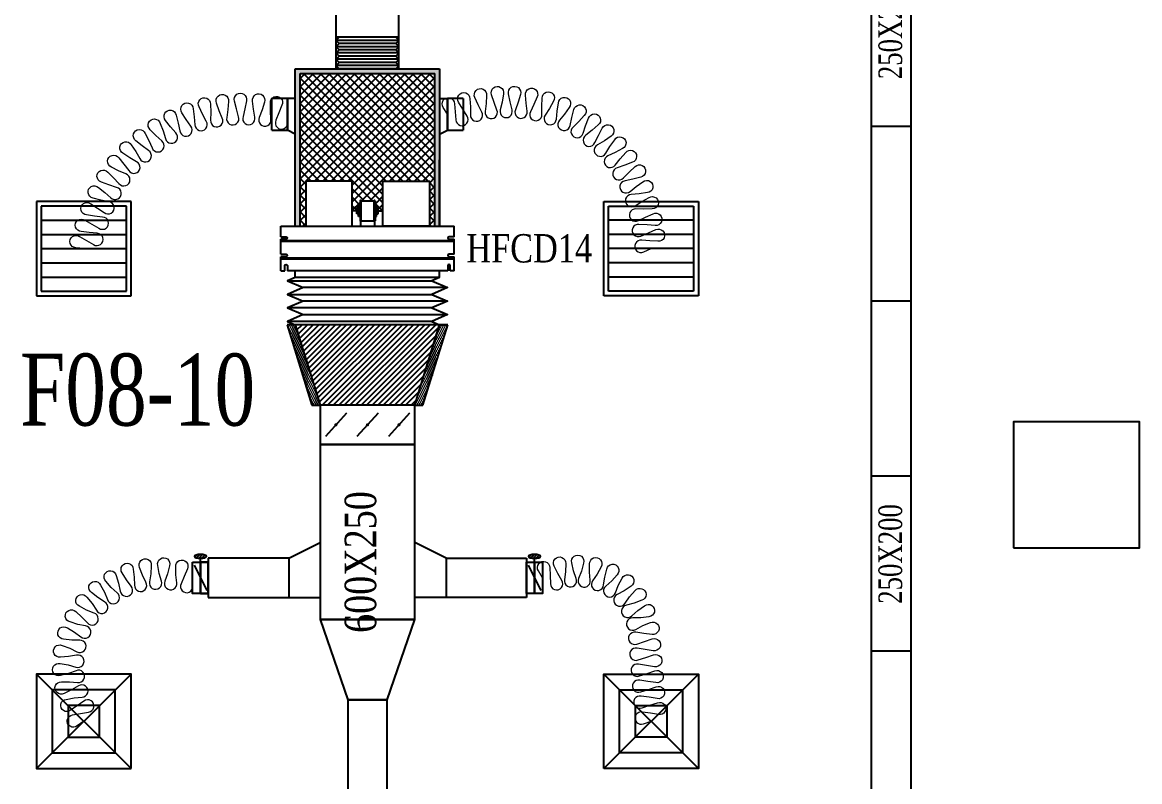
# Model space of a CAD drawing. Header units: metres. Extents: x 352651 to 1421851, y -87441 to -24441.
# Drawn here: x 1015392 to 1022482, y -66743 to -61923 of the extents above; entities that cross this region are included whole.
import ezdxf
from ezdxf.enums import TextEntityAlignment as Align

# ---------------------------------------------------------------- set-up
doc = ezdxf.new("R2010")
doc.units = ezdxf.units.M
doc.header["$LTSCALE"] = 300
doc.header["$MEASUREMENT"] = 0
for name, color, linetype in [('bat noi mem', 4, 'CONTINUOUS'), ('CUAGIO', 2, 'CONTINUOUS'), ('KT', 1, 'CONTINUOUS'), ('thiet bi', 11, 'CONTINUOUS'), ('vach', 6, 'CONTINUOUS')]:
    doc.layers.add(name, color=color, linetype=linetype)
doc.layers.add('noi mem', color=5, linetype='BATTING', lineweight=0)
doc.styles.add('PHU', font='vntimeh.shx', dxfattribs={"width": 0.8})
doc.styles.add('ROMANS', font='romans.shx', dxfattribs={"width": 0.75, "bigfont": 'romancvn.shx'})
doc.linetypes.add('BATTING', pattern='A,0.0001,-0.1,[134,ltypeshp.shx,S=0.1,R=0,X=-0.1,Y=0],-0.2,[134,ltypeshp.shx,S=0.1,R=180,X=0.1,Y=0],-0.1', length=0.4001)
pattern_1 = [(180, (1573250.981, -6395.555), (-6.25, 12.5), [0, -12.5])]

# ---------------------------------------------------------------- blocks, each defined once
blk = doc.blocks.new('cot1')
at = {"layer": 'vach'}
blk.add_lwpolyline([(-400, -400), (400, -400), (400, 400), (-400, 400)], close=True, dxfattribs=at)
blk = doc.blocks.new('SAD')
at = {"layer": 'CUAGIO', "color": 8}
for p, q in [((-300, -300), (300, 300)), ((300, -300), (-300, 300))]:
    blk.add_line(p, q, dxfattribs=at)
at = {"layer": 'CUAGIO'}
blk.add_lwpolyline([(300, -300), (300, 300), (-300, 300), (-300, -300)], close=True, dxfattribs=at)
at = {"layer": 'CUAGIO', "color": 8}
for points in [[(200, -200), (200, 200), (-200, 200), (-200, -200)], [(100, -100), (100, 100), (-100, 100), (-100, -100)]]:
    blk.add_lwpolyline(points, close=True, dxfattribs=at)
blk = doc.blocks.new('SAG')
at = {"layer": 'CUAGIO'}
for p, q in [((-300, 300), (-300, -300)), ((300, 300), (-300, 300)), ((300, -300), (300, 300)), ((-300, -300), (300, -300))]:
    blk.add_line(p, q, dxfattribs=at)
at = {"layer": 'CUAGIO', "color": 8}
for p, q in [((-270, 270), (-270, -270)), ((270, 270), (-270, 270)), ((-180, -270), (-180, 270)), ((-90, -270), (-90, 270)), ((0, -270), (0, 270)), ((90, -270), (90, 270)), ((180, -270), (180, 270)), ((270, -270), (270, 270)), ((-270, -270), (270, -270))]:
    blk.add_line(p, q, dxfattribs=at)
blk = doc.blocks.new('1-van gio D200')
at = {"layer": 'CUAGIO'}
h = blk.add_hatch(dxfattribs=at)
h.set_pattern_fill('ANSI31', color=256, scale=100, style=0)
edge = h.paths.add_edge_path()
edge.add_ellipse((486127, -58494), major_axis=(-38.1, 0), ratio=0.310482, start_angle=0, end_angle=360, ccw=False)
for p, q in [((486167, -58437.3), (486087.1, -58277.5)), ((486127, -58257.4), (486127, -58494))]:
    blk.add_line(p, q, dxfattribs=at)
at = {"layer": 'CUAGIO', "const_width": 3}
for points in [[(486127, -58457.4), (486177, -58457.4), (486177, -58257.4), (486077, -58257.4), (486077, -58457.4), (486127, -58457.4)], [(486167, -58437.3), (486087.1, -58277.5)], [(486127, -58257.4), (486127, -58494)]]:
    blk.add_lwpolyline(points, dxfattribs=at)
at = {"layer": 'CUAGIO'}
blk.add_lwpolyline([(486177, -58457.4), (486077, -58457.4), (486077, -58257.4), (486177, -58257.4)], close=True, dxfattribs=at)
at = {"layer": 'CUAGIO', "const_width": 5.35}
blk.add_lwpolyline([(486130.7, -58357.4, -1), (486123.3, -58357.4, -1)], format="xyb", close=True, dxfattribs=at)
at = {"layer": 'CUAGIO', "extrusion": (0, 0, -1)}
blk.add_ellipse((486127, -58494), major_axis=(-38.1, 0), ratio=0.310482, start_param=-1.570796, end_param=4.712389, dxfattribs=at)

msp = doc.modelspace()

# ---------------------------------------------------------------- hatches: boundary and pattern name
at = {"layer": 'CUAGIO'}
h = msp.add_hatch(dxfattribs=at)
h.set_pattern_fill('DOTS', color=2, scale=200, style=0)
h.set_pattern_definition([(0, (419045.327, -32680.138), (6.25, 12.5), [0, -12.5])])
h.paths.add_polyline_path([(1018010.2, -62247.6), (1018010.2, -63217.6), (1018040.2, -63217.6), (1018040.2, -62217.6), (1017124.2, -62217.6), (1017124.2, -63217.6), (1017154.2, -63217.6), (1017154.2, -62247.6)])
at = {"layer": 'CUAGIO', "ltscale": 1.5}
h = msp.add_hatch(dxfattribs=at)
h.set_pattern_fill('ANSI37', color=9, scale=300, style=0)
h.set_pattern_definition([(45, (466460.286, -2617.093), (-26.5165043, 26.5165043), []), (135, (466460.286, -2617.093), (-26.5165043, -26.5165043), [])])
h.paths.add_polyline_path([(1017485.4, -62931.6), (1017485.4, -63119), (1017514.8, -63119), (1017514.8, -63098.8), (1017525.3, -63098.8), (1017525.3, -63083.1), (1017535.2, -63083.1), (1017535.2, -63058.1, -1), (1017541.7, -63056), (1017624.1, -63056, -1), (1017630.5, -63058.1), (1017630.5, -63083.1), (1017640.4, -63083.1), (1017640.4, -63098.8), (1017651, -63098.8), (1017651, -63119), (1017680.4, -63119), (1017680.4, -62931.6), (1017975.4, -62931.6), (1017975.4, -63217.6), (1018010.2, -63217.6), (1018010.2, -62247.6), (1017154.2, -62247.6), (1017154.2, -63217.6), (1017190.4, -63217.6), (1017190.4, -62931.6)])
at = {"layer": 'CUAGIO'}
h = msp.add_hatch(dxfattribs=at)
h.set_pattern_fill('DOTS', color=2, scale=200, angle=180, style=0)
h.set_pattern_definition(pattern_1)
h.paths.add_polyline_path([(1017282.2, -64352.6), (1017229.8, -64352.6), (1017071.8, -63842.6), (1017124.2, -63842.6)])
h = msp.add_hatch(dxfattribs=at)
h.set_pattern_fill('ANSI31', color=256, scale=200, style=0)
h.set_pattern_definition([(45, (174941.92, -87768.71), (-17.6776695, 17.6776695), [])])
h.paths.add_polyline_path([(1017124.2, -63842.6), (1017282.2, -64352.6), (1017882.2, -64352.6), (1018040.2, -63842.6)])
h = msp.add_hatch(dxfattribs=at)
h.set_pattern_fill('DOTS', color=2, scale=200, angle=180, style=0)
h.set_pattern_definition(pattern_1)
h.paths.add_polyline_path([(1017934.5, -64352.6), (1017882.2, -64352.6), (1018040.2, -63842.6), (1018092.5, -63842.6)])

# ---------------------------------------------------------------- linework, layer by layer
at = {"layer": 'bat noi mem'}
for p, q in [((1017782.2, -62017.6), (1017382.2, -62017.6)), ((1017402.2, -62017.6), (1017382.2, -62037.6)), ((1017762.2, -62017.6), (1017782.2, -62037.6)), ((1017782.2, -62037.6), (1017382.2, -62037.6)), ((1017382.2, -62037.6), (1017402.2, -62057.6)), ((1017402.2, -62057.6), (1017382.2, -62077.6)), ((1017782.2, -62077.6), (1017382.2, -62077.6)), ((1017382.2, -62077.6), (1017402.2, -62097.6)), ((1017402.2, -62097.6), (1017382.2, -62117.6)), ((1017762.2, -62057.6), (1017402.2, -62057.6)), ((1017762.2, -62097.6), (1017402.2, -62097.6)), ((1017782.2, -62037.6), (1017762.2, -62057.6)), ((1017762.2, -62057.6), (1017782.2, -62077.6)), ((1017782.2, -62077.6), (1017762.2, -62097.6)), ((1017762.2, -62097.6), (1017782.2, -62117.6)), ((1017782.2, -62117.6), (1017382.2, -62117.6)), ((1017382.2, -62117.6), (1017402.2, -62137.6)), ((1017402.2, -62137.6), (1017382.2, -62157.6)), ((1017782.2, -62157.6), (1017382.2, -62157.6)), ((1017382.2, -62157.6), (1017402.2, -62177.6)), ((1017402.2, -62177.6), (1017382.2, -62197.6)), ((1017762.2, -62137.6), (1017402.2, -62137.6)), ((1017762.2, -62177.6), (1017402.2, -62177.6)), ((1017782.2, -62117.6), (1017762.2, -62137.6)), ((1017762.2, -62137.6), (1017782.2, -62157.6)), ((1017782.2, -62157.6), (1017762.2, -62177.6)), ((1017762.2, -62177.6), (1017782.2, -62197.6)), ((1017782.2, -62197.6), (1017382.2, -62197.6)), ((1017382.2, -62197.6), (1017402.2, -62217.6)), ((1017762.2, -62217.6), (1017402.2, -62217.6)), ((1017782.2, -62197.6), (1017762.2, -62217.6)), ((1017074.2, -63564), (1017990.2, -63564)), ((1017074.2, -63649.7), (1017990.2, -63649.7)), ((1018090.2, -63606.9), (1017174.2, -63606.9)), ((1017990.2, -63735.4), (1017074.2, -63735.4)), ((1018090.2, -63692.6), (1017174.2, -63692.6)), ((1017174.2, -63778.3), (1018090.2, -63778.3)), ((1017990.2, -63821.2), (1017074.2, -63821.2)), ((1018040.2, -63842.6), (1017124.2, -63842.6))]:
    msp.add_line(p, q, dxfattribs=at)
for points in [[(1017124.2, -63542.6), (1017074.2, -63564), (1017174.2, -63606.9), (1017074.2, -63649.7), (1017174.2, -63692.6), (1017074.2, -63735.4), (1017174.2, -63778.3), (1017074.2, -63821.2), (1017124.2, -63842.6)], [(1018040.2, -63542.6), (1017990.2, -63564), (1018090.2, -63606.9), (1017990.2, -63649.7), (1018090.2, -63692.6), (1017990.2, -63735.4), (1018090.2, -63778.3), (1017990.2, -63821.2), (1018040.2, -63842.6)]]:
    msp.add_lwpolyline(points, dxfattribs=at)
at = {"layer": 'CUAGIO'}
for p, q in [((1017382.2, -59997.6), (1017382.2, -62217.6)), ((1017782.2, -62217.6), (1017782.2, -59997.6)), ((1020779.4, -60364), (1020779.4, -68134)), ((1021029.4, -60344.1), (1021029.4, -68998.8)), ((1017154.2, -63217.6), (1017154.2, -62247.6)), ((1018010.2, -63217.6), (1018010.2, -62247.6)), ((1016974.5, -62606.9), (1016974.5, -62406.9)), ((1017074.2, -62406.9), (1016974.5, -62406.9)), ((1017074.2, -62606.9), (1017074.2, -62406.9)), ((1017074.2, -62406.9), (1017074.2, -62606.9)), ((1017074.2, -62406.9), (1017074.2, -62606.9)), ((1018090.2, -62406.9), (1018090.2, -62606.9)), ((1018090.2, -62606.9), (1018090.2, -62406.9)), ((1018189.9, -62406.9), (1018189.9, -62606.9)), ((1021029.4, -62584), (1020779.4, -62584)), ((1018090.2, -62606.9), (1018189.9, -62606.9)), ((1018040.2, -63217.6), (1018040.2, -62796.2)), ((1021029.4, -63694), (1020779.4, -63694)), ((1017449.1, -64403.3), (1017315.2, -64551.9)), ((1017649.1, -64403.3), (1017515.2, -64551.9)), ((1017849.1, -64403.3), (1017715.2, -64551.9)), ((1017882.2, -64602.6), (1017282.2, -64602.6)), ((1021029.4, -64804), (1020779.4, -64804)), ((1017082.2, -65324.5), (1017282.2, -65224.5)), ((1018082.2, -65324.5), (1017882.2, -65224.5)), ((1017082.2, -65324.5), (1016572.2, -65324.5)), ((1016572.2, -65324.5), (1016572.2, -65574.5)), ((1017082.2, -65324.5), (1017082.2, -65574.5)), ((1018082.2, -65324.5), (1018592.2, -65324.5)), ((1018082.2, -65324.5), (1018082.2, -65574.5)), ((1018592.2, -65324.5), (1018592.2, -65574.5)), ((1016572.2, -65574.5), (1017282.2, -65574.5)), ((1018592.2, -65574.5), (1017882.2, -65574.5)), ((1021029.4, -65914), (1020779.4, -65914))]:
    msp.add_line(p, q, dxfattribs=at)
at = {"layer": 'CUAGIO', "color": 2}
for p, q in [((1017124.2, -63217.6), (1017124.2, -62217.6)), ((1017124.2, -62217.6), (1018040.2, -62217.6)), ((1017154.2, -62247.6), (1018010.2, -62247.6)), ((1018040.2, -62217.6), (1018040.2, -63217.6)), ((1018092.5, -63842.6), (1017071.8, -63842.6)), ((1018040.2, -63842.6), (1018092.5, -63842.6)), ((1017229.8, -64352.6), (1017282.2, -64352.6)), ((1017866.7, -64352.6), (1017297.7, -64352.6)), ((1017882.2, -64352.6), (1017934.5, -64352.6))]:
    msp.add_line(p, q, dxfattribs=at)
at = {"layer": 'CUAGIO'}
for points in [[(1017124.2, -62406.9), (1017074.2, -62406.9)], [(1018040.2, -62406.9), (1018090.2, -62406.9)], [(1018189.9, -62406.9), (1018090.2, -62406.9)], [(1016974.5, -62606.9), (1017074.2, -62606.9)], [(1017124.2, -62632.1), (1017074.2, -62606.9)], [(1018040.2, -62632.1), (1018090.2, -62606.9)], [(1017071.8, -63842.6), (1017229.8, -64352.6)], [(1017882.2, -64352.6), (1018040.2, -63842.6), (1017124.2, -63842.6), (1017282.2, -64352.6)], [(1017934.5, -64352.6), (1018092.5, -63842.6)]]:
    msp.add_lwpolyline(points, dxfattribs=at)
for points in [[(1017282.2, -64602.6), (1017882.2, -64602.6), (1017882.2, -64352.6), (1017282.2, -64352.6)], [(1016572.2, -65349.5), (1016522.2, -65349.5), (1016522.2, -65549.5), (1016572.2, -65549.5)], [(1018592.2, -65349.5), (1018642.2, -65349.5), (1018642.2, -65549.5), (1018592.2, -65549.5)], [(1017882.2, -65712.6), (1017282.2, -65712.6), (1017457.2, -66222.6), (1017707.2, -66222.6)], [(1017457.2, -66222.6), (1017457.2, -67332.6), (1017707.2, -67332.6), (1017707.2, -66222.6)]]:
    msp.add_lwpolyline(points, close=True, dxfattribs=at)
at = {"layer": 'CUAGIO', "const_width": 10}
for points in [[(1017377.2, -64477.6, -1), (1017387.2, -64477.6, -1)], [(1017577.2, -64477.6, -1), (1017587.2, -64477.6, -1)], [(1017777.2, -64477.6, -1), (1017787.2, -64477.6, -1)]]:
    msp.add_lwpolyline(points, format="xyb", close=True, dxfattribs=at)
at = {"layer": 'CUAGIO', "color": 2}
msp.add_lwpolyline([(1017282.2, -65712.6), (1017882.2, -65712.6), (1017882.2, -64602.6), (1017282.2, -64602.6)], close=True, dxfattribs=at)
at = {"layer": 'noi mem', "linetype": 'ByBlock', "ltscale": 1.5}
for points in [[(1015782.1, -63359.6), (1015731.5, -63353.5, -1.333333), (1015755.1, -63282.4), (1015799.3, -63307.9), (1015843.5, -63333.4, 1.333333), (1015867.2, -63262.3), (1015816.5, -63256.2), (1015765.9, -63250.2, -1.333333), (1015789.6, -63179), (1015833.8, -63204.5), (1015878, -63230.1, 1.333333), (1015901.6, -63158.9), (1015851, -63152.9), (1015800.1, -63145.3, -1.333333), (1015825.8, -63074.8), (1015869.6, -63101.7), (1015911.2, -63130.6, 1.333333), (1015940.6, -63061.7), (1015891, -63051.6), (1015841.2, -63038.5, -1.333333), (1015874.4, -62971.3), (1015915.1, -63002.8), (1015953.3, -63036.1, 1.333333), (1015990.1, -62970.8), (1015941.8, -62955.3), (1015893.8, -62936.9, -1.333333), (1015934.1, -62873.7), (1015971.1, -62909.4), (1016005.4, -62946.7, 1.333333), (1016049.1, -62885.8), (1016002.8, -62865.2), (1015957.1, -62841.6, -1.333333), (1016004.1, -62783.2), (1016037, -62822.8), (1016067, -62863.6, 1.333333), (1016117.1, -62807.8), (1016073.4, -62782.3), (1016030.5, -62753.8, -1.333333), (1016083.6, -62700.9), (1016111.9, -62743.8), (1016137.3, -62787.6, 1.333333), (1016193.2, -62737.7), (1016152.5, -62707.5), (1016113, -62674.6, -1.333333), (1016171.6, -62627.7), (1016195, -62673.5), (1016215.5, -62719.9, 1.333333), (1016276.6, -62676.3), (1016239.4, -62641.9), (1016203.7, -62604.8, -1.333333), (1016267, -62564.7), (1016285.4, -62612.7), (1016300.6, -62661, 1.333333), (1016366.1, -62624.4), (1016332.9, -62586.1), (1016301.5, -62545.4, -1.333333), (1016368.8, -62512.4), (1016381.8, -62562.1), (1016391.7, -62611.8, 1.333333), (1016460.7, -62582.6), (1016431.9, -62540.9), (1016405.1, -62497, -1.333333), (1016475.7, -62471.5), (1016483.1, -62522.4), (1016487.5, -62572.9, 1.333333), (1016559.4, -62551.3), (1016535.3, -62506.7), (1016513.5, -62460.2, -1.333333), (1016586.4, -62442.6), (1016588.2, -62494), (1016587.1, -62544.6, 1.333333), (1016660.9, -62531), (1016641.8, -62484.1), (1016625.2, -62435.4, -1.333333), (1016699.6, -62425.9), (1016695.8, -62477.2), (1016689.1, -62527.4, 1.333333), (1016763.9, -62522), (1016750.1, -62473.2), (1016738.9, -62423, -1.333333), (1016813.9, -62421.7), (1016804.5, -62472.2), (1016792.4, -62521.5, 1.333333), (1016867.4, -62524.2), (1016859, -62474.2), (1016853.3, -62423.1, -1.333333), (1016928, -62430), (1016913.2, -62479.2), (1016895.8, -62526.8, 1.333333), (1016970, -62537.8), (1016967.1, -62487.2), (1016966, -62436.1, -1.333333), (1017039.8, -62449.7), (1017020.6, -62497), (1017001.4, -62544.3, 1.333333), (1017075.2, -62557.9), (1017074.2, -62506.9)], [(1018090.2, -62506.9), (1018062.8, -62463.4, -1.333333), (1018133.9, -62439.4), (1018138.4, -62490.6), (1018143, -62541.9, 1.333333), (1018214, -62517.9), (1018186.7, -62474.4), (1018160.5, -62429.7, -1.333333), (1018232.3, -62407.9), (1018235.4, -62459.6), (1018235.3, -62510.7, 1.333333), (1018308.2, -62493.1), (1018284.9, -62447.6), (1018264, -62400.3, -1.333333), (1018337.8, -62386.8), (1018334.9, -62438.5), (1018329.1, -62489.3, 1.333333), (1018403.5, -62480), (1018385.5, -62432.3), (1018370.1, -62382.8, -1.333333), (1018444.9, -62377.8), (1018436.2, -62428.9), (1018424.7, -62478.6, 1.333333), (1018499.6, -62478), (1018487.1, -62428.4), (1018477.5, -62377.5, -1.333333), (1018552.4, -62381.1), (1018538, -62430.9), (1018520.8, -62479, 1.333333), (1018595.4, -62486.8), (1018588.6, -62436.2), (1018584.8, -62384.6, -1.333333), (1018658.9, -62396.6), (1018638.8, -62444.4), (1018616.3, -62490.2, 1.333333), (1018689.5, -62506.5), (1018688.5, -62455.5), (1018690.7, -62403.7, -1.333333), (1018762.8, -62424.2), (1018737.5, -62469.3), (1018709.9, -62512.3, 1.333333), (1018780.8, -62536.8), (1018785.6, -62486), (1018793.6, -62434.8, -1.333333), (1018863, -62463.4), (1018832.7, -62505.4), (1018800.4, -62544.9, 1.333333), (1018868, -62577.3), (1018878.6, -62527.4), (1018892.4, -62477.4, -1.333333), (1018958, -62513.7), (1018923.2, -62552), (1018886.5, -62587.6, 1.333333), (1018950, -62627.5), (1018966.2, -62579.1), (1018985.6, -62531, -1.333333), (1019046.7, -62574.5), (1019007.7, -62608.6), (1018967.3, -62639.8, 1.333333), (1019025.8, -62686.7), (1019047.4, -62640.4), (1019072.2, -62594.9, -1.333333), (1019127.9, -62645), (1019085.3, -62674.4), (1019041.6, -62700.8, 1.333333), (1019094.4, -62754.1), (1019121.1, -62710.6), (1019150.9, -62668.2, -1.333333), (1019200.6, -62724.4), (1019154.9, -62748.7), (1019108.4, -62769.9, 1.333333), (1019154.8, -62828.9), (1019186.4, -62788.7), (1019220.7, -62750, -1.333333), (1019263.7, -62811.4), (1019215.5, -62830.4), (1019167, -62846.2, 1.333333), (1019206.4, -62910), (1019242.3, -62873.7), (1019280.8, -62839.2, -1.333333), (1019316.5, -62905.1), (1019266.5, -62918.5), (1019216.4, -62928.7, 1.333333), (1019248.3, -62996.6), (1019288.1, -62964.6), (1019330.4, -62934.6, -1.333333), (1019358.3, -63004.2), (1019307.1, -63011.8), (1019256.2, -63016.2, 1.333333), (1019280.2, -63087.3), (1019323.4, -63060), (1019368.7, -63035.1, -1.333333), (1019388.6, -63107.4), (1019336.8, -63109.1), (1019285.8, -63107.7, 1.333333), (1019301.5, -63181.1), (1019347.5, -63158.9), (1019394.7, -63138.5, -1.333333), (1019407.5, -63212.4), (1019356.2, -63209.1), (1019304.9, -63205.7, 1.333333), (1019317.6, -63279.6), (1019364.8, -63259.2), (1019412.1, -63238.9, -1.333333), (1019424.8, -63312.8), (1019373.5, -63309.4), (1019322.2, -63306, 1.333333), (1019334.9, -63379.9), (1019382.1, -63359.6)], [(1015782.1, -66359.6), (1015740.1, -66388.7, -1.333333), (1015711.3, -66319.5), (1015761.6, -66310.2), (1015811.9, -66301, 1.333333), (1015783.1, -66231.7), (1015741.1, -66260.9), (1015698.8, -66289.8, -1.333333), (1015670.4, -66220.4), (1015720.9, -66211.4), (1015771.2, -66206.3, 1.333333), (1015747.8, -66135), (1015704.2, -66160.6), (1015657.3, -66182.5, -1.333333), (1015640.6, -66109.3), (1015692.3, -66108.6), (1015742.7, -66112.7, 1.333333), (1015732.7, -66038.4), (1015685.2, -66055.6), (1015635.1, -66068.5, -1.333333), (1015631.9, -65993.6), (1015683, -66002.2), (1015731.7, -66015.5, 1.333333), (1015735.5, -65940.6), (1015685.6, -65948.9), (1015634, -65952.4, -1.333333), (1015644.5, -65878.2), (1015693.1, -65896), (1015738.7, -65917.9, 1.333333), (1015756, -65844.9), (1015705.5, -65844), (1015654.1, -65838.1, -1.333333), (1015678, -65767), (1015722.5, -65793.4), (1015763.3, -65823.2, 1.333333), (1015793.6, -65754.6), (1015744.1, -65744.5), (1015694.6, -65729.3, -1.333333), (1015731.1, -65663.8), (1015770.1, -65697.8), (1015804.8, -65734.6, 1.333333), (1015847.1, -65672.7), (1015800.2, -65653.7), (1015754.3, -65629.8, -1.333333), (1015802.1, -65572), (1015834.2, -65612.5), (1015861.7, -65655, 1.333333), (1015914.5, -65601.8), (1015871.9, -65574.6), (1015831.2, -65542.7, -1.333333), (1015888.7, -65494.6), (1015912.9, -65540.4), (1015932.1, -65587.1, 1.333333), (1015993.8, -65544.5), (1015956.8, -65510), (1015922.6, -65471.2, -1.333333), (1015987.9, -65434.3), (1016003.4, -65483.7), (1016013.7, -65533.2, 1.333333), (1016082.2, -65502.5), (1016052.1, -65461.8), (1016025.5, -65417.5, -1.333333), (1016096.4, -65393.1), (1016102.6, -65444.5), (1016103.8, -65495.1, 1.333333), (1016176.7, -65477.3), (1016154.5, -65431.9), (1016136.5, -65383.4, -1.333333), (1016210.6, -65372.4), (1016207.4, -65424.1), (1016199.4, -65474, 1.333333), (1016274.2, -65469.8), (1016260.7, -65421.1), (1016251.8, -65370.1, -1.333333), (1016326.7, -65372.8), (1016314.1, -65423), (1016297.1, -65470.6, 1.333333), (1016371.5, -65480.2), (1016367.1, -65429.8), (1016365.7, -65378.7, -1.333333), (1016439.4, -65392.4), (1016419.7, -65439.6), (1016399.8, -65486.8, 1.333333), (1016473.6, -65500.6), (1016472.2, -65449.5)], [(1018692.2, -65449.5), (1018666.7, -65404.8, -1.333333), (1018738.7, -65383.9), (1018741, -65435.3), (1018743.3, -65486.7, 1.333333), (1018815.3, -65465.9), (1018789.8, -65421.2), (1018767, -65374.3, -1.333333), (1018840.2, -65358), (1018839.4, -65410.2), (1018832.3, -65460.4, 1.333333), (1018906.9, -65452.9), (1018889.9, -65405.1), (1018878.7, -65354.1, -1.333333), (1018953.7, -65355.5), (1018940.7, -65406), (1018922, -65453.1, 1.333333), (1018996.3, -65463.3), (1018991, -65412.9), (1018992.1, -65360.7, -1.333333), (1019064.6, -65379.6), (1019040.2, -65425.7), (1019010.9, -65467.1, 1.333333), (1019080.8, -65494.4), (1019087.4, -65444.2), (1019100.7, -65393.7, -1.333333), (1019166.8, -65429.1), (1019132.2, -65468.1), (1019094.1, -65501.6, 1.333333), (1019155.6, -65544.5), (1019173.9, -65497.2), (1019198.6, -65451.3, -1.333333), (1019254.6, -65501.2), (1019211.8, -65531), (1019166.9, -65554.6, 1.333333), (1019216.6, -65610.7), (1019245.4, -65569), (1019280.3, -65530.2, -1.333333), (1019323, -65591.8), (1019274.4, -65610.8), (1019225.2, -65623.1, 1.333333), (1019260.4, -65689.4), (1019298.2, -65655.6), (1019341.1, -65626, -1.333333), (1019368.2, -65695.9), (1019316.5, -65703), (1019265.8, -65703.5, 1.333333), (1019284.4, -65776.1), (1019329.1, -65752.2), (1019377.8, -65733.4, -1.333333), (1019387.8, -65807.8), (1019335.9, -65802.5), (1019285.1, -65794.6, 1.333333), (1019291.3, -65869.3), (1019340.1, -65853.1), (1019388.9, -65837, -1.333333), (1019395.1, -65911.7), (1019344.3, -65903.8), (1019293.5, -65895.9, 1.333333), (1019299.7, -65970.6), (1019348.5, -65954.4), (1019397.3, -65938.2, -1.333333), (1019403.5, -66013), (1019352.7, -66005.1), (1019301.9, -65997.2, 1.333333), (1019308.1, -66071.9), (1019356.9, -66055.7), (1019405.7, -66039.5, -1.333333), (1019411.9, -66114.3), (1019361.1, -66106.4), (1019310.3, -66098.4, 1.333333), (1019316.5, -66173.2), (1019365.3, -66157), (1019414.1, -66140.8, -1.333333), (1019420.4, -66215.6), (1019369.5, -66207.6), (1019318.7, -66199.7, 1.333333), (1019324.9, -66274.5), (1019373.7, -66258.3), (1019422.6, -66242.1, -1.333333), (1019428.8, -66316.8), (1019377.9, -66308.9), (1019327.1, -66301, 1.333333), (1019333.3, -66375.8), (1019382.1, -66359.6)]]:
    msp.add_lwpolyline(points, format="xyb", dxfattribs=at)
at = {"layer": 'thiet bi'}
for p, q in [((1017514.8, -63139.2), (1017514.8, -63098.8)), ((1017525.3, -63098.8), (1017514.8, -63098.8)), ((1017525.3, -63155), (1017525.3, -63083.1)), ((1017535.2, -63083.1), (1017525.3, -63083.1)), ((1017535.2, -63056), (1017535.2, -63182.1)), ((1017535.2, -63056), (1017630.5, -63056)), ((1017541.7, -63182.1), (1017541.7, -63056)), ((1017624.1, -63182.1), (1017624.1, -63056)), ((1017630.5, -63056), (1017630.5, -63182.1)), ((1017630.5, -63083.1), (1017640.4, -63083.1)), ((1017640.4, -63155), (1017640.4, -63083.1)), ((1017640.4, -63098.8), (1017651, -63098.8)), ((1017651, -63139.2), (1017651, -63098.8)), ((1017514.8, -63119), (1017485.4, -63119)), ((1017525.3, -63139.2), (1017514.8, -63139.2)), ((1017535.2, -63155), (1017525.3, -63155)), ((1017630.5, -63155), (1017640.4, -63155)), ((1017640.4, -63139.2), (1017651, -63139.2)), ((1017651, -63119), (1017680.4, -63119)), ((1017033.3, -63283.6), (1017033.3, -63217.6)), ((1017535.2, -63182.1), (1017630.5, -63182.1)), ((1017538.5, -63184.4), (1017538.5, -63217.6)), ((1017627.3, -63184.4), (1017627.3, -63217.6)), ((1018132.3, -63283.6), (1018132.3, -63217.6)), ((1017033.3, -63394.6), (1017033.3, -63299.6)), ((1018131.8, -63309.3), (1017033.8, -63309.3)), ((1018132.3, -63394.6), (1018132.3, -63299.6)), ((1018131.8, -63314.3), (1017033.8, -63314.3)), ((1017033.3, -63499.6), (1017033.3, -63410.6)), ((1018131.8, -63420.3), (1017033.8, -63420.3)), ((1018131.8, -63425.8), (1017033.8, -63425.8)), ((1018132.3, -63499.6), (1018132.3, -63410.6)), ((1018091.7, -63499.6), (1017073.8, -63499.6)), ((1017124.2, -63542.6), (1017124.2, -63499.6)), ((1018040.2, -63542.6), (1018040.2, -63499.6)), ((1018040.2, -63542.6), (1017124.2, -63542.6))]:
    msp.add_line(p, q, dxfattribs=at)
for points in [[(1017485.4, -62931.6), (1017190.4, -62931.6), (1017190.4, -63217.6), (1017485.4, -63217.6)], [(1017680.4, -62931.6), (1017975.4, -62931.6), (1017975.4, -63217.6), (1017680.4, -63217.6)]]:
    msp.add_lwpolyline(points, close=True, dxfattribs=at)
for points in [[(1017033.3, -63217.6), (1018132.3, -63217.6)], [(1017033.3, -63394.6), (1017033.3, -63299.6)], [(1018132.3, -63394.6), (1018132.3, -63299.6)], [(1017033.3, -63499.6), (1017057.8, -63499.6)], [(1018132.3, -63499.6), (1018107.7, -63499.6)]]:
    msp.add_lwpolyline(points, dxfattribs=at)
for points in [[(1017033.3, -63283.6), (1017065.8, -63283.6, -1), (1017065.8, -63299.6), (1017033.3, -63299.6)], [(1018132.3, -63283.6), (1018099.7, -63283.6, 1), (1018099.7, -63299.6), (1018132.3, -63299.6)], [(1017033.3, -63394.6), (1017065.8, -63394.6, -1), (1017065.8, -63410.6), (1017033.3, -63410.6)], [(1018132.3, -63394.6), (1018099.7, -63394.6, 1), (1018099.7, -63410.6), (1018132.3, -63410.6)], [(1017057.8, -63499.6), (1017057.8, -63467.6, -1), (1017073.8, -63467.6), (1017073.8, -63499.6)], [(1018107.7, -63499.6), (1018107.7, -63467.6, 1), (1018091.7, -63467.6), (1018091.7, -63499.6)]]:
    msp.add_lwpolyline(points, format="xyb", dxfattribs=at)
for centre, start, end in [((1017538.5, -63057), 18.04953, 161.95047), ((1017627.3, -63057), 18.04953, 161.95047), ((1017538.5, -63181), 198.04953, 341.95047), ((1017627.3, -63181), 198.04953, 341.95047)]:
    msp.add_arc(centre, 3.41, start, end, dxfattribs=at)

# ---------------------------------------------------------------- block references
at = {"layer": 'CUAGIO'}
for name, p, rotation in [('SAG', (1015782.1, -63359.6), 270), ('1-van gio D200', (1502649.2, -123806.8), 180), ('1-van gio D200', (1504769.2, -123806.8), 180)]:
    msp.add_blockref(name, p, dxfattribs=dict(at, rotation=rotation))
at = {"layer": 'CUAGIO', "xscale": -1, "rotation": 90}
msp.add_blockref('SAG', (1019382.1, -63359.6), dxfattribs=at)
at = {"layer": 'CUAGIO'}
msp.add_blockref('SAD', (1015782.1, -66359.6), dxfattribs=at)
at = {"layer": 'CUAGIO', "xscale": -1}
msp.add_blockref('SAD', (1019382.1, -66359.6), dxfattribs=at)
at = {"layer": 'vach'}
msp.add_blockref('cot1', (1022082.1, -64859.6), dxfattribs=at)

# ---------------------------------------------------------------- texts
at = {"layer": 'CUAGIO', "color": 2, "style": 'PHU', "width": 0.75}
for p in [(1020974.6, -61967.6), (1020974.6, -65297.6)]:
    msp.add_text('250x200', height=150, rotation=90, dxfattribs=at).set_placement(p, align=Align.CENTER)
at = {"layer": 'CUAGIO', "color": 2, "insert": (1018210, -63450), "char_height": 180, "width": 795.013, "attachment_point": 7, "style": 'PHU'}
msp.add_mtext('hfcd14', dxfattribs=at)
at = {"layer": 'CUAGIO', "color": 2, "insert": (1017437.5, -64899.2), "char_height": 200, "width": 1155.253, "attachment_point": 3, "rotation": 90, "style": 'PHU'}
msp.add_mtext('600x250', dxfattribs=at)
at = {"layer": 'KT', "ltscale": 1.5, "insert": (1015377.3, -64026.5), "char_height": 456.096, "width": 2517.297, "attachment_point": 1, "style": 'ROMANS'}
msp.add_mtext('{\\fTimes New Roman|b0|i0|c0|p18;F08-10}', dxfattribs=at)

doc.saveas('drawing.dxf')
